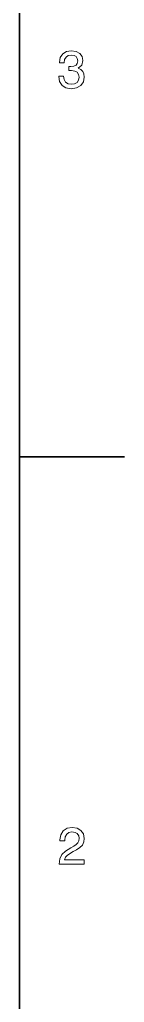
# Model space of a CAD drawing. Extents: x 0 to 420, y 0 to 297.
# Drawn here: x 410 to 420, y 96.4 to 190.3 of the extents above; entities that cross this region are included whole.
import ezdxf

# ---------------------------------------------------------------- set-up
doc = ezdxf.new("R2010")
doc.units = 0

msp = doc.modelspace()

# ---------------------------------------------------------------- linework, layer by layer
at = {"color": 7, "lineweight": 35}
msp.add_line((410, 10), (410, 287), dxfattribs=at)
at = {"color": 7, "lineweight": 35, "ltscale": 0.25}
msp.add_line((410, 148.5), (420, 148.5), dxfattribs=at)
at = {"color": 7, "lineweight": 13}
for points in [[(413.729126, 184.866226), (413.729126, 184.830917), (413.809814, 184.346771), (414.046844, 183.983658), (414.420044, 183.751663), (414.914276, 183.665939), (415.438782, 183.751663), (415.832153, 183.973572), (416.08429, 184.326599), (416.175079, 184.780487), (416.134735, 185.078033), (416.023773, 185.320114), (415.842224, 185.506714), (415.600159, 185.642883), (415.927948, 185.915222), (416.043945, 186.348938), (415.968292, 186.74231), (415.751434, 187.039856), (415.398407, 187.226456), (414.914276, 187.292023), (414.460388, 187.211319), (414.112396, 186.989426), (413.885468, 186.636398), (413.809814, 186.167374), (413.809814, 186.13208), (414.258636, 186.13208), (414.299011, 186.454834), (414.430115, 186.686829), (414.641937, 186.828033), (414.939484, 186.878479), (415.201721, 186.83812), (415.393372, 186.732224), (415.509369, 186.560745), (415.554749, 186.328766), (415.509369, 186.081635), (415.388336, 185.915222), (415.176514, 185.814346), (414.889069, 185.784088), (414.692383, 185.789139), (414.692383, 185.390717), (414.939484, 185.400803), (415.257202, 185.355423), (415.494232, 185.234375), (415.635468, 185.037689), (415.685883, 184.780487), (415.630402, 184.487976), (415.484161, 184.271118), (415.252167, 184.134949), (414.944519, 184.089569), (414.626801, 184.139999), (414.394806, 184.29129), (414.248566, 184.533371), (414.193085, 184.866226)], [(413.76947, 109.566788), (416.175079, 109.566788), (416.175079, 110.000504), (414.273773, 110.000504), (414.3797, 110.237534), (414.561249, 110.434219), (415.121033, 110.79229), (415.418579, 110.943588), (415.751434, 111.160446), (415.988464, 111.412613), (416.124634, 111.710159), (416.175079, 112.048058), (416.089355, 112.471687), (415.852325, 112.804543), (415.489197, 113.016357), (415.020172, 113.092003), (414.536041, 113.006271), (414.167877, 112.769234), (413.930847, 112.390999), (413.850159, 111.891716), (413.850159, 111.821114), (414.309082, 111.821114), (414.309082, 111.861458), (414.354462, 112.204399), (414.490631, 112.456558), (414.707489, 112.617943), (414.994965, 112.673416), (415.287476, 112.622986), (415.504333, 112.496902), (415.645538, 112.300217), (415.695984, 112.053101), (415.660675, 111.821114), (415.56485, 111.624428), (415.403473, 111.452957), (415.181549, 111.301659), (414.884003, 111.140274), (414.389771, 110.827591), (414.041779, 110.494743), (413.835022, 110.091286), (413.76947, 109.581917)]]:
    msp.add_lwpolyline(points, close=True, dxfattribs=at)

doc.saveas('drawing.dxf')
